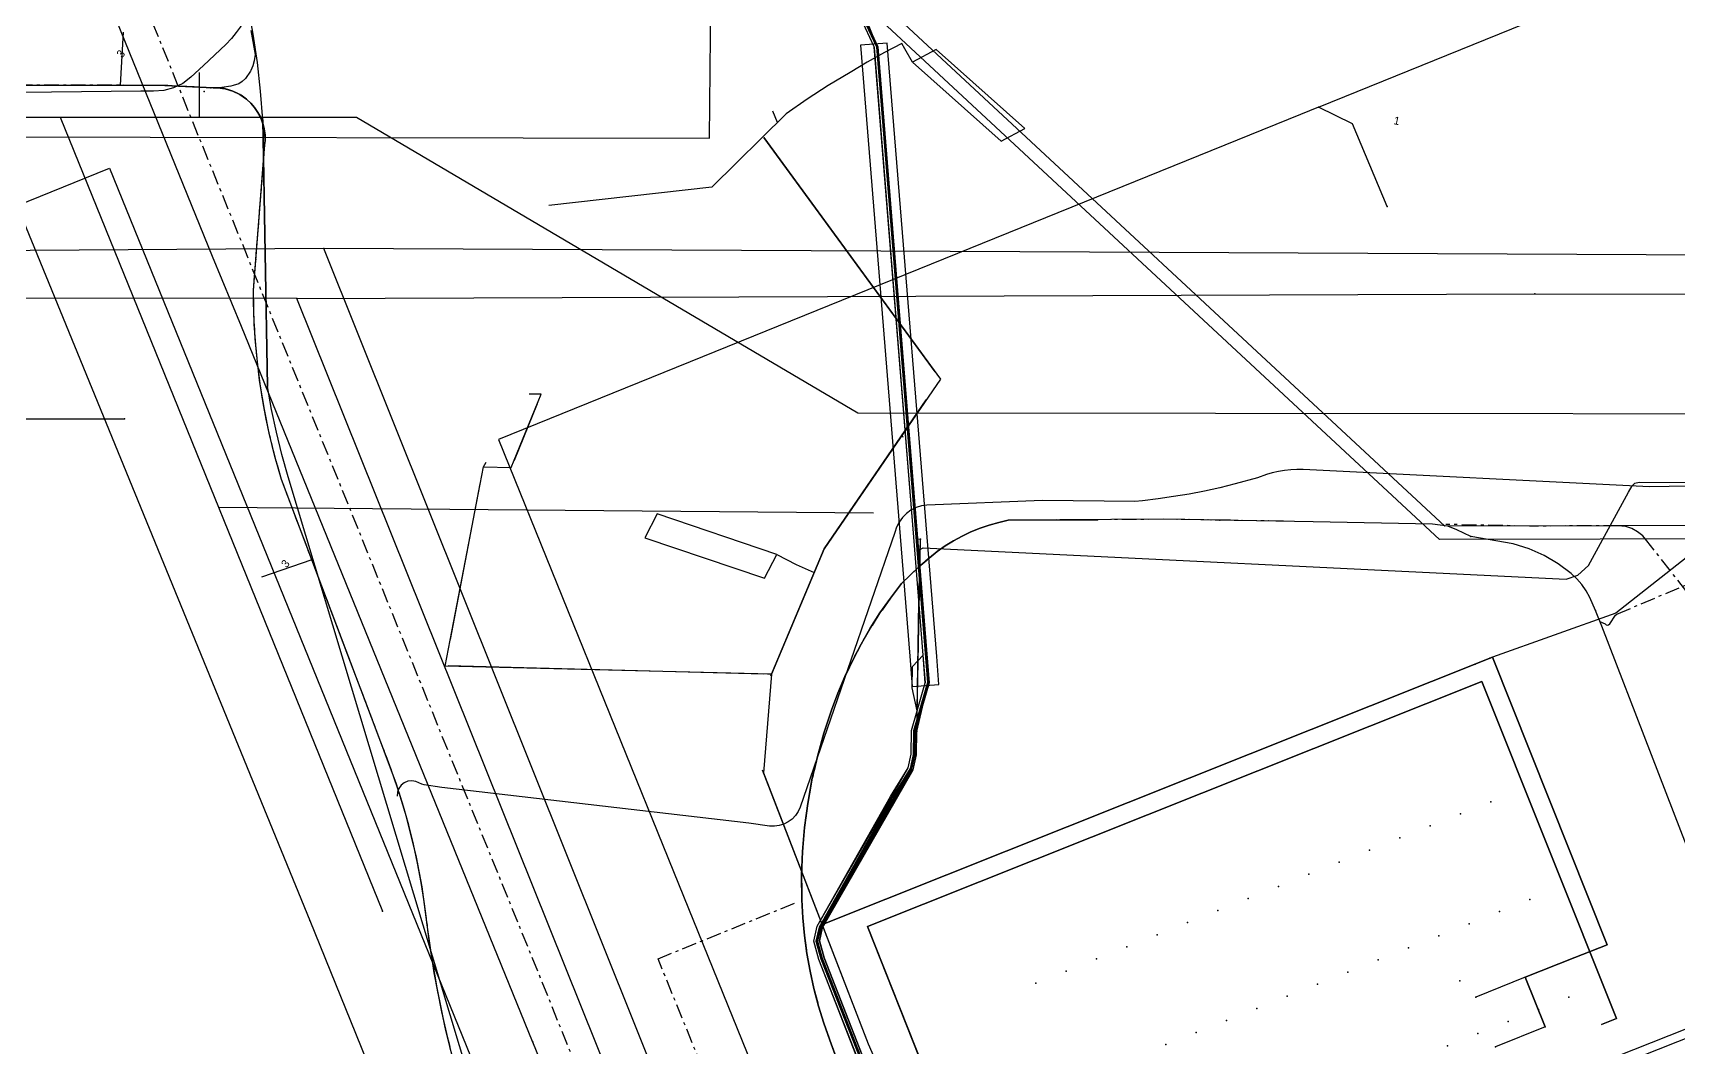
# Model space of a CAD drawing. Header units: metres. Extents: x -529 to 260, y -315 to 217.
# Drawn here: x -179.7 to -118, y -47.7 to -9.7 of the extents above; entities that cross this region are included whole.
import ezdxf

# ---------------------------------------------------------------- set-up
doc = ezdxf.new("R2010")
doc.units = ezdxf.units.M
doc.linetypes.add('DISUSED', pattern=[0.9943, 0.55, -0.1666, 0.1111, -0.1666])
for name, color, linetype, true_color in [('GM0772_ELS_Elektriciteitskabel', 7, 'Continuous', 0x960000), ('GM0772_ELS_Mantelbuis', 7, 'Continuous', 0x960000), ('GM0772_GWA_Appurtenance', 7, 'Continuous', 0xba38a8), ('GM0772_GWA_Rioolleiding', 7, 'Continuous', 0xba38a8), ('KL1001_WAT_Appurtenance', 7, 'Continuous', 0x0000ff), ('KL1001_WAT_Waterleiding', 7, 'Continuous', 0x0000ff), ('KL1011_DAT_Duct', 7, 'Continuous', 0x00ff00), ('KL1011_DAT_ExtraDetailinfo', 7, 'Continuous', 0x00ff00), ('KL1011_DAT_ExtraGeometrie', 7, 'Continuous', 0x00ff00), ('KL1011_DAT_Kabelbed', 7, 'Continuous', 0x00ff00), ('KL1011_DAT_Kast', 7, 'Continuous', 0x00ff00), ('KL1011_DAT_Mantelbuis', 7, 'Continuous', 0x00ff00), ('KL1011_DAT_Telecommunicatiekabel', 7, 'Continuous', 0x00ff00), ('KL1031_ELS_Appurtenance', 7, 'Continuous', 0x960000), ('KL1031_ELS_Elektriciteitskabel', 7, 'Continuous', 0x960000), ('KL1031_ELS_Mantelbuis', 7, 'Continuous', 0x960000), ('KL1031_EMS_Appurtenance', 7, 'Continuous', 0xc80000), ('KL1031_EMS_Elektriciteitskabel', 7, 'Continuous', 0xc80000), ('KL1031_EMS_Mantelbuis', 7, 'Continuous', 0xc80000), ('KL1031_GLD_OlieGasChemicalienPijpleiding', 7, 'Continuous', 0xffaf3c), ('KL1049_DAT_Appurtenance', 7, 'Continuous', 0x00ff00), ('KL1049_DAT_Mantelbuis', 7, 'Continuous', 0x00ff00), ('KL1049_DAT_Telecommunicatiekabel', 7, 'Continuous', 0x00ff00), ('KL1051_DAT_Annotatie', 7, 'Continuous', 0xffffff), ('KL1051_DAT_Appurtenance', 7, 'Continuous', 0x00ff00), ('KL1051_DAT_Kabelbed', 7, 'Continuous', 0x00ff00), ('KL1233_WRM_Appurtenance', 7, 'Continuous', 0x008080), ('KL1233_WRM_ThermischePijpleiding', 7, 'Continuous', 0x008080), ('KL1648_DAT_Appurtenance', 7, 'Continuous', 0x00ff00), ('KL1648_DAT_ExtraDetailinfo', 7, 'Continuous', 0x00ff00), ('KL1648_DAT_Telecommunicatiekabel', 7, 'Continuous', 0x00ff00), ('KL1662_EMS_Annotatie', 7, 'Continuous', 0xffffff), ('KL1662_EMS_Appurtenance', 7, 'Continuous', 0xc80000), ('KL1662_EMS_Elektriciteitskabel', 7, 'Continuous', 0xc80000)]:
    doc.layers.add(name, color=color, linetype=linetype, true_color=true_color)

msp = doc.modelspace()

# ---------------------------------------------------------------- linework, layer by layer
at = {"layer": 'GM0772_ELS_Elektriciteitskabel', "linetype": 'CONTINUOUS'}
for points in [[(-147.083, -10.111), (-147.743, -10.456), (-148.392, -10.821), (-149.029, -11.205)], [(-146.974, -10.318), (-147.083, -10.111)], [(-146.692, -10.819), (-146.974, -10.318)], [(-145.805, -10.341), (-146.692, -10.819)], [(-146.692, -10.819), (-143.365, -13.772), (-142.473, -13.301), (-145.805, -10.341)], [(-149.029, -11.205), (-149.843, -11.694), (-150.642, -12.208), (-151.425, -12.747)], [(-151.425, -12.747), (-154.214, -15.501), (-160.325, -16.185)], [(-151.754, -13.073), (-151.921, -12.652)], [(-152.266, -13.638), (-145.643, -22.693)], [(-145.643, -22.693), (-149.999, -29.057), (-151.977, -33.749), (-152.272, -37.451), (-148.348, -47.604), (-136.458, -74.661)], [(-164.202, -33.443), (-162.776, -25.976), (-161.727, -26.006), (-160.609, -23.254), (-161.055, -23.253)], [(-147.037, -24.876), (-147.081, -24.794)], [(-162.776, -25.976), (-162.676, -25.803)], [(-151.773, -29.268), (-156.258, -27.744), (-156.717, -28.636), (-152.241, -30.154), (-151.773, -29.268)], [(-151.773, -29.268), (-151.045, -29.639)], [(-151.045, -29.639), (-150.37, -29.935)], [(-151.977, -33.749), (-164.202, -33.443)]]:
    msp.add_lwpolyline(points, dxfattribs=at)
at = {"layer": 'GM0772_ELS_Mantelbuis', "linetype": 'CONTINUOUS'}
for points in [[(-145.839, -22.423), (-152.266, -13.638)], [(-160.757, -23.62), (-161.617, -25.736)], [(-152.001, -33.806), (-149.999, -29.057), (-146.175, -23.47)], [(-164.013, -32.447), (-162.9, -26.616)], [(-152.257, -33.749), (-164.093, -33.432)], [(-151.957, -33.757), (-152.128, -33.752)], [(-152.319, -37.333), (-148.348, -47.605), (-136.459, -74.662)]]:
    msp.add_lwpolyline(points, dxfattribs=at)
at = {"layer": 'GM0772_GWA_Appurtenance'}
for p in [(-168.751, -17.801), (-169.768, -19.671), (-123.362, -19.498)]:
    msp.add_point(p, dxfattribs=at)
at = {"layer": 'GM0772_GWA_Rioolleiding', "linetype": 'CONTINUOUS'}
for points in [[(-168.751, -17.801), (-221.985, -18.166)], [(-145.307, -76.259), (-168.751, -17.801)], [(-98.308, -18.131), (-168.751, -17.801)], [(-169.768, -19.671), (-220.495, -19.659)], [(-169.768, -19.671), (-123.362, -19.498)], [(-154.393, -57.922), (-169.768, -19.671)], [(-123.362, -19.498), (-76.245, -19.511)]]:
    msp.add_lwpolyline(points, dxfattribs=at)
at = {"layer": 'KL1001_WAT_Appurtenance'}
msp.add_point((-169.283, -42.984), dxfattribs=at)
at = {"layer": 'KL1001_WAT_Waterleiding', "linetype": 'CONTINUOUS'}
for points in [[(-228.89, -13.985), (-228.691, -13.986), (-213.661, -14.089), (-181.497, -14.174), (-180.792, -14.884), (-169.283, -42.984)], [(-169.283, -42.984), (-153.589, -81.689), (-153.53, -81.834), (-152.976, -83.199), (-152.841, -83.531), (-149.887, -90.816), (-145.132, -92.93), (-143.852, -96.111)]]:
    msp.add_lwpolyline(points, dxfattribs=at)
at = {"layer": 'KL1011_DAT_Duct', "linetype": 'CONTINUOUS'}
for points in [[(-148.125, -10.245), (-148.78, -8.837)], [(-148.125, -10.245), (-148.78, -8.837)], [(-146.641, -28.613), (-148.125, -10.245)], [(-146.641, -28.613), (-148.125, -10.245)], [(-146.641, -28.613), (-148.125, -10.245)], [(-146.286, -33.033), (-146.641, -28.613)], [(-146.286, -33.033), (-146.641, -28.613)], [(-146.286, -33.033), (-146.641, -28.613)], [(-146.286, -33.033), (-146.641, -28.613)], [(-146.286, -33.033), (-146.641, -28.613)], [(-146.209, -34.076), (-146.286, -33.033)], [(-146.209, -34.076), (-146.286, -33.033)], [(-146.209, -34.076), (-146.286, -33.033)], [(-146.209, -34.076), (-146.286, -33.033)], [(-146.209, -34.076), (-146.286, -33.033)], [(-125.339, -34.02), (-148.373, -43.207), (-144.469, -53.063)], [(-146.512, -35.124), (-146.209, -34.076)], [(-146.512, -35.124), (-146.209, -34.076)], [(-146.512, -35.124), (-146.209, -34.076)], [(-146.512, -35.124), (-146.209, -34.076)], [(-120.858, -46.875), (-120.3, -46.653), (-125.339, -34.02)], [(-133.802, -84.945), (-147.19, -52.171), (-150.195, -44.436), (-150.385, -43.75), (-150.259, -43.195), (-146.848, -37.257), (-146.74, -36.748), (-146.727, -35.864), (-146.512, -35.124)], [(-133.802, -84.945), (-147.19, -52.171), (-150.195, -44.436), (-150.385, -43.75), (-150.259, -43.195), (-146.848, -37.257), (-146.74, -36.748), (-146.727, -35.864), (-146.512, -35.124)], [(-133.802, -84.945), (-147.19, -52.171), (-150.195, -44.436), (-150.385, -43.75), (-150.259, -43.195), (-146.848, -37.257), (-146.74, -36.748), (-146.727, -35.864), (-146.512, -35.124)], [(-133.802, -84.945), (-147.19, -52.171), (-150.195, -44.436), (-150.385, -43.75), (-150.259, -43.195), (-146.848, -37.257), (-146.74, -36.748), (-146.727, -35.864), (-146.512, -35.124)]]:
    msp.add_lwpolyline(points, dxfattribs=at)
at = {"layer": 'KL1011_DAT_ExtraDetailinfo', "linetype": 'CONTINUOUS'}
for points in [[(-146.641, -28.613), (-148.117, -10.262), (-148.125, -10.245)], [(-146.286, -33.033), (-146.641, -28.613)], [(-146.209, -34.076), (-146.203, -34.057), (-146.286, -33.033)]]:
    msp.add_lwpolyline(points, dxfattribs=at)
at = {"layer": 'KL1011_DAT_ExtraGeometrie', "linetype": 'CONTINUOUS'}
msp.add_lwpolyline([(-145.78, -33.092), (-145.778, -33.091), (-147.634, -10.102), (-148.631, -10.185), (-146.785, -33.068), (-146.7, -34.211), (-145.703, -34.136), (-145.78, -33.092)], close=True, dxfattribs=at)
at = {"layer": 'KL1011_DAT_Kabelbed', "linetype": 'CONTINUOUS'}
for points in [[(-148.125, -10.245), (-148.78, -8.837)], [(-146.641, -28.613), (-148.125, -10.245)], [(-146.286, -33.033), (-146.641, -28.613)], [(-146.512, -35.124), (-146.702, -34.265), (-146.689, -33.465), (-146.286, -33.033)], [(-146.209, -34.076), (-146.286, -33.033)], [(-125.339, -34.02), (-148.373, -43.207), (-144.469, -53.063)], [(-146.512, -35.124), (-146.209, -34.076)], [(-120.858, -46.875), (-120.3, -46.653), (-125.339, -34.02)], [(-133.802, -84.945), (-147.19, -52.171), (-150.195, -44.436), (-150.385, -43.75), (-150.259, -43.195), (-146.848, -37.257), (-146.74, -36.748), (-146.727, -35.864), (-146.512, -35.124)]]:
    msp.add_lwpolyline(points, dxfattribs=at)
at = {"layer": 'KL1011_DAT_Kast'}
msp.add_point((-126.164, -45.24), dxfattribs=at)
at = {"layer": 'KL1011_DAT_Mantelbuis', "linetype": 'CONTINUOUS'}
msp.add_lwpolyline([(-146.209, -34.076), (-146.286, -33.033), (-146.641, -28.613), (-148.125, -10.245)], dxfattribs=at)
at = {"layer": 'KL1011_DAT_Telecommunicatiekabel', "linetype": 'CONTINUOUS'}
for points in [[(-147.825, -50.479), (-150.195, -44.436), (-150.385, -43.75), (-150.259, -43.195), (-147.514, -38.326), (-146.848, -37.257), (-146.74, -36.748), (-146.727, -35.864), (-146.512, -35.124), (-146.209, -34.076), (-146.203, -34.057), (-146.286, -33.033), (-146.641, -28.613), (-148.117, -10.262), (-148.125, -10.245), (-148.78, -8.837)], [(-147.825, -50.479), (-150.195, -44.436), (-150.385, -43.75), (-150.259, -43.195), (-147.514, -38.326), (-146.848, -37.257), (-146.74, -36.748), (-146.727, -35.864), (-146.512, -35.124), (-146.209, -34.076), (-146.203, -34.057), (-146.286, -33.033), (-146.641, -28.613), (-148.117, -10.262), (-148.125, -10.245), (-148.78, -8.837)], [(-135.466, -82.314), (-133.234, -81.429), (-148.373, -43.207), (-125.339, -34.02), (-120.3, -46.653), (-120.858, -46.875)], [(-135.466, -82.314), (-133.234, -81.429), (-148.373, -43.207), (-125.339, -34.02), (-120.3, -46.653), (-120.858, -46.875)], [(-135.466, -82.314), (-133.234, -81.429), (-148.373, -43.207), (-125.339, -34.02), (-120.3, -46.653), (-120.858, -46.875)], [(-135.466, -82.314), (-133.234, -81.429), (-148.373, -43.207), (-125.339, -34.02), (-120.3, -46.653), (-120.858, -46.875)], [(-120.858, -46.875), (-120.3, -46.653), (-125.339, -34.02), (-148.373, -43.207), (-134.853, -77.34), (-111.752, -68.085), (-114.664, -60.782), (-115.222, -61.004)], [(-135.622, -73.771), (-136.18, -73.991), (-148.373, -43.207), (-125.339, -34.02), (-120.3, -46.653), (-120.858, -46.875)], [(-135.622, -73.771), (-136.18, -73.991), (-148.373, -43.207), (-125.339, -34.02), (-120.3, -46.653), (-120.858, -46.875)], [(-135.622, -73.771), (-136.18, -73.991), (-148.373, -43.207), (-125.339, -34.02), (-120.3, -46.653), (-120.858, -46.875)], [(-120.858, -46.875), (-120.3, -46.653), (-125.339, -34.02), (-148.373, -43.207), (-144.469, -53.063), (-143.912, -52.841)], [(-120.858, -46.875), (-120.3, -46.653), (-125.339, -34.02), (-148.373, -43.207), (-144.469, -53.063), (-143.912, -52.841)]]:
    msp.add_lwpolyline(points, dxfattribs=at)
at = {"layer": 'KL1031_ELS_Appurtenance'}
for p in [(-176.223, -24.176), (-139.748, -27.959), (-135.169, -27.977), (-125.761, -28.592), (-121.086, -31.362), (-125.012, -38.527), (-127.286, -39.433), (-126.148, -38.98), (-128.422, -39.886), (-129.558, -40.339), (-131.831, -41.246), (-130.695, -40.793), (-132.968, -41.699), (-134.104, -42.152), (-123.551, -42.191), (-136.377, -43.059), (-135.24, -42.606), (-125.824, -43.098), (-124.687, -42.645), (-137.513, -43.512), (-126.96, -43.551), (-138.65, -43.965), (-128.096, -44.005), (-140.922, -44.872), (-139.786, -44.419), (-130.369, -44.911), (-129.233, -44.458), (-142.059, -45.325), (-131.506, -45.364), (-132.642, -45.818), (-122.089, -45.857), (-134.915, -46.724), (-133.778, -46.271), (-124.362, -46.764), (-123.226, -46.311), (-136.051, -47.177), (-125.499, -47.217), (-137.188, -47.631), (-126.635, -47.671)]:
    msp.add_point(p, dxfattribs=at)
at = {"layer": 'KL1031_ELS_Elektriciteitskabel', "linetype": 'CONTINUOUS'}
for points in [[(-173.762, 3.829), (-173.595, 2.941), (-173.298, 1.122), (-171.597, -8.707), (-171.63, -8.932), (-171.685, -9.111), (-171.772, -9.301), (-171.891, -9.501), (-172.041, -9.709), (-172.221, -9.926), (-172.429, -10.148), (-173.265, -10.946), (-173.747, -11.374), (-174.044, -11.611), (-174.385, -11.782), (-174.755, -11.882), (-175.145, -11.906), (-175.616, -11.906), (-181.197, -11.959), (-188.793, -11.974), (-205.532, -11.914), (-214.681, -11.958)], [(-163.006, -49.877), (-170.092, -26.36), (-170.328, -25.522), (-170.536, -24.677), (-170.717, -23.826), (-170.872, -22.969), (-171.037, -12.972), (-171.125, -11.899), (-171.247, -10.829), (-171.405, -9.765), (-171.597, -8.707)], [(-187.33, -11.971), (-187.958, -23.181), (-187.014, -24.18), (-176.223, -24.176)], [(-106.555, -26.514), (-119.06, -26.727), (-132.046, -26.077), (-132.278, -26.079), (-132.51, -26.092), (-132.741, -26.118), (-132.971, -26.156), (-133.199, -26.208), (-133.422, -26.271), (-133.749, -26.389), (-134.597, -26.622), (-135.168, -26.76), (-135.742, -26.886), (-136.319, -26.998), (-136.897, -27.096), (-137.478, -27.181), (-138.06, -27.253), (-138.352, -27.283), (-141.82, -27.246), (-146.145, -27.411), (-146.354, -27.443), (-146.556, -27.508), (-146.744, -27.604), (-146.916, -27.728), (-147.065, -27.878), (-147.188, -28.049), (-147.284, -28.239), (-147.348, -28.44), (-150.899, -38.726), (-150.974, -38.892), (-151.075, -39.045), (-151.201, -39.177), (-151.347, -39.287), (-151.511, -39.37), (-151.685, -39.424), (-151.866, -39.446), (-152.049, -39.439), (-152.819, -39.331), (-164.334, -37.995), (-164.992, -37.898), (-165.087, -37.874), (-165.309, -37.768), (-165.455, -37.745), (-165.603, -37.762), (-165.74, -37.818), (-165.857, -37.91), (-165.944, -38.029), (-165.995, -38.168), (-166.008, -38.316)], [(-125.761, -28.592), (-126.279, -28.346), (-126.623, -28.205), (-127.191, -28.128), (-131.664, -28.034), (-137.295, -27.943), (-143.098, -27.981), (-143.457, -28.06), (-143.809, -28.16), (-144.156, -28.278), (-144.496, -28.416), (-144.828, -28.573), (-145.149, -28.748), (-145.462, -28.94), (-145.763, -29.15), (-146.452, -29.732), (-147.105, -30.353), (-147.516, -30.895), (-147.906, -31.455), (-148.271, -32.029), (-148.612, -32.618), (-148.93, -33.221), (-149.223, -33.836), (-149.49, -34.463), (-149.73, -35.1), (-150.013, -35.958), (-150.255, -36.828), (-150.456, -37.708), (-150.616, -38.597), (-150.734, -39.493), (-150.811, -40.393), (-150.844, -41.296), (-150.837, -42.199), (-150.801, -42.873), (-150.737, -43.543), (-150.646, -44.211), (-150.527, -44.874), (-150.381, -45.532), (-150.208, -46.184), (-150.008, -46.828), (-149.781, -47.462), (-146.828, -55.617)], [(-146.828, -55.617), (-149.781, -47.462), (-150.008, -46.828), (-150.208, -46.184), (-150.381, -45.532), (-150.527, -44.874), (-150.646, -44.211), (-150.737, -43.543), (-150.801, -42.873), (-150.837, -42.199), (-150.844, -41.296), (-150.811, -40.393), (-150.734, -39.493), (-150.616, -38.597), (-150.456, -37.708), (-150.255, -36.828), (-150.013, -35.958), (-149.73, -35.1), (-149.49, -34.463), (-149.223, -33.836), (-148.93, -33.221), (-148.612, -32.618), (-148.271, -32.029), (-147.906, -31.455), (-147.516, -30.895), (-147.105, -30.353), (-146.452, -29.732), (-145.763, -29.15), (-145.462, -28.94), (-145.149, -28.748), (-144.828, -28.573), (-144.496, -28.416), (-144.156, -28.278), (-143.809, -28.16), (-143.457, -28.06), (-143.098, -27.981), (-139.748, -27.959)], [(-109.399, -61.585), (-120.846, -31.953), (-121.086, -31.362), (-121.3, -30.878), (-121.435, -30.622), (-121.596, -30.385), (-121.782, -30.17), (-121.995, -29.973), (-122.485, -29.61), (-123.01, -29.305), (-123.57, -29.058), (-124.165, -28.868), (-125.761, -28.592)]]:
    msp.add_lwpolyline(points, dxfattribs=at)
at = {"layer": 'KL1031_ELS_Elektriciteitskabel', "linetype": 'DISUSED'}
for points in [[(-132.806, -28.015), (-137.295, -27.943), (-143.098, -27.981), (-143.457, -28.06), (-143.809, -28.16), (-144.156, -28.278), (-144.496, -28.416), (-144.828, -28.573), (-145.149, -28.748), (-145.462, -28.94), (-145.763, -29.15), (-146.452, -29.732), (-147.105, -30.353), (-147.516, -30.895), (-147.906, -31.455), (-148.271, -32.029), (-148.612, -32.618), (-148.93, -33.221), (-149.223, -33.836), (-149.49, -34.463), (-149.73, -35.1), (-150.013, -35.958), (-150.255, -36.828), (-150.456, -37.708), (-150.616, -38.597), (-150.734, -39.493), (-150.811, -40.393), (-150.844, -41.296), (-150.837, -42.199), (-150.801, -42.873), (-150.737, -43.543), (-150.646, -44.211), (-150.527, -44.874), (-150.381, -45.532), (-150.208, -46.184), (-150.008, -46.828), (-149.781, -47.462), (-146.828, -55.617)], [(-132.782, -28.016), (-137.295, -27.943), (-139.748, -27.959)], [(-114.204, -36.742), (-113.878, -36.564), (-113.764, -36.462), (-113.698, -36.324), (-113.672, -36.149), (-113.684, -35.972), (-113.732, -35.801), (-113.814, -35.645), (-114.189, -35.103), (-114.587, -34.576), (-119.157, -28.751), (-119.314, -28.565), (-119.503, -28.41), (-119.718, -28.294), (-119.951, -28.22), (-120.091, -28.197), (-120.233, -28.19), (-123.562, -28.2), (-126.692, -28.136)], [(-120.916, -31.776), (-120.718, -31.858), (-120.688, -31.904), (-120.633, -31.909), (-120.599, -31.9), (-120.546, -31.863), (-120.338, -31.543), (-120.284, -31.497), (-117.277, -30.227)]]:
    msp.add_lwpolyline(points, dxfattribs=at)
at = {"layer": 'KL1031_ELS_Mantelbuis', "linetype": 'CONTINUOUS'}
msp.add_lwpolyline([(-171.037, -12.972), (-170.872, -22.969)], dxfattribs=at)
at = {"layer": 'KL1031_EMS_Appurtenance'}
for p in [(-172.997, -11.773), (-170.963, -13.85), (-170.963, -13.85), (-170.957, -13.757), (-171.016, -14.535), (-171.303, -18.215), (-171.303, -18.215), (-171.303, -18.215), (-171.303, -18.215), (-171.303, -18.215), (-171.303, -18.215), (-171.303, -18.215), (-171.303, -18.215), (-171.303, -18.215)]:
    msp.add_point(p, dxfattribs=at)
at = {"layer": 'KL1031_EMS_Elektriciteitskabel', "linetype": 'CONTINUOUS'}
for points in [[(-172.997, -11.773), (-174.71, -11.686), (-228.087, -11.597), (-228.266, -11.585), (-228.421, -11.55), (-228.553, -11.49), (-228.661, -11.407), (-228.745, -11.3), (-228.804, -11.169), (-228.84, -11.013), (-228.853, -10.834), (-228.918, -7.484), (-228.938, -5.484), (-228.94, 2.516), (-228.947, 4.516), (-229.129, 31.22)], [(-171.488, -9.635), (-171.331, -10.525), (-171.367, -10.765), (-171.412, -10.951), (-171.488, -11.126), (-171.501, -11.149), (-171.692, -11.427), (-171.814, -11.545), (-171.945, -11.622), (-172.15, -11.695), (-172.237, -11.713), (-172.576, -11.762), (-172.741, -11.781), (-172.899, -11.778), (-172.997, -11.773)], [(-171.303, -18.215), (-170.957, -13.757), (-170.96, -13.535), (-170.989, -13.316), (-171.043, -13.101), (-171.122, -12.894), (-171.224, -12.698), (-171.349, -12.515), (-171.495, -12.348), (-171.659, -12.199), (-171.902, -12.033), (-172.167, -11.905), (-172.449, -11.821), (-172.741, -11.781), (-172.899, -11.778), (-174.71, -11.686), (-228.087, -11.597)], [(-171.303, -18.215), (-170.957, -13.757), (-170.96, -13.535), (-170.989, -13.316), (-171.043, -13.101), (-171.122, -12.894), (-171.224, -12.698), (-171.349, -12.515), (-171.495, -12.348), (-171.659, -12.199), (-171.902, -12.033), (-172.167, -11.905), (-172.449, -11.821), (-172.741, -11.781), (-172.899, -11.778), (-174.71, -11.686), (-228.087, -11.597)], [(-171.016, -14.535), (-170.957, -13.757), (-170.96, -13.535), (-170.989, -13.316), (-171.043, -13.101), (-171.122, -12.894), (-171.224, -12.698), (-171.349, -12.515), (-171.495, -12.348), (-171.659, -12.199), (-171.902, -12.033), (-172.167, -11.905), (-172.449, -11.821), (-172.741, -11.781), (-172.899, -11.778), (-174.71, -11.686), (-228.087, -11.597)], [(-171.303, -18.215), (-170.957, -13.757), (-170.96, -13.535), (-170.989, -13.316), (-171.043, -13.101), (-171.122, -12.894), (-171.224, -12.698), (-171.349, -12.515), (-171.495, -12.348), (-171.659, -12.199), (-171.902, -12.033), (-172.167, -11.905), (-172.449, -11.821), (-172.741, -11.781), (-172.899, -11.778), (-174.71, -11.686), (-228.087, -11.597)], [(-171.303, -18.215), (-170.957, -13.757), (-170.96, -13.535), (-170.989, -13.316), (-171.043, -13.101), (-171.122, -12.894), (-171.224, -12.698), (-171.349, -12.515), (-171.495, -12.348), (-171.659, -12.199), (-171.902, -12.033), (-172.167, -11.905), (-172.449, -11.821), (-172.741, -11.781), (-172.899, -11.778), (-174.71, -11.686), (-228.087, -11.597)], [(-171.303, -18.215), (-170.957, -13.757), (-170.96, -13.535), (-170.989, -13.316), (-171.043, -13.101), (-171.122, -12.894), (-171.224, -12.698), (-171.349, -12.515), (-171.495, -12.348), (-171.659, -12.199), (-171.902, -12.033), (-172.167, -11.905), (-172.449, -11.821), (-172.741, -11.781), (-172.899, -11.778), (-174.71, -11.686), (-228.087, -11.597)], [(-171.303, -18.215), (-170.957, -13.757), (-170.96, -13.535), (-170.989, -13.316), (-171.043, -13.101), (-171.122, -12.894), (-171.224, -12.698), (-171.349, -12.515), (-171.495, -12.348), (-171.659, -12.199), (-171.902, -12.033), (-172.167, -11.905), (-172.449, -11.821), (-172.741, -11.781), (-172.899, -11.778), (-174.71, -11.686), (-228.087, -11.597)], [(-171.303, -18.215), (-170.957, -13.757), (-170.96, -13.535), (-170.989, -13.316), (-171.043, -13.101), (-171.122, -12.894), (-171.224, -12.698), (-171.349, -12.515), (-171.495, -12.348), (-171.659, -12.199), (-171.902, -12.033), (-172.167, -11.905), (-172.449, -11.821), (-172.741, -11.781), (-172.899, -11.778), (-174.71, -11.686), (-228.087, -11.597)], [(-171.303, -18.215), (-170.957, -13.757), (-170.96, -13.535), (-170.989, -13.316), (-171.043, -13.101), (-171.122, -12.894), (-171.224, -12.698), (-171.349, -12.515), (-171.495, -12.348), (-171.659, -12.199), (-171.902, -12.033), (-172.167, -11.905), (-172.449, -11.821), (-172.741, -11.781), (-172.899, -11.778), (-174.71, -11.686), (-228.087, -11.597)], [(-228.087, -11.597), (-174.71, -11.686), (-172.899, -11.778), (-172.741, -11.781), (-172.449, -11.821), (-172.167, -11.905), (-171.902, -12.033), (-171.659, -12.199), (-171.495, -12.348), (-171.349, -12.515), (-171.224, -12.698), (-171.122, -12.894), (-171.043, -13.101), (-170.989, -13.316), (-170.96, -13.535), (-170.957, -13.757), (-170.963, -13.85)], [(-171.303, -18.215), (-170.957, -13.757), (-170.96, -13.535), (-170.989, -13.316), (-171.043, -13.101), (-171.122, -12.894), (-171.224, -12.698), (-171.349, -12.515), (-171.495, -12.348), (-171.659, -12.199), (-171.902, -12.033), (-172.167, -11.905), (-172.449, -11.821), (-172.741, -11.781), (-172.899, -11.778), (-174.71, -11.686), (-228.087, -11.597)], [(-163.785, -48.683), (-164.18, -47.099), (-164.513, -45.501), (-164.783, -43.89), (-164.989, -42.27), (-165.103, -41.549), (-165.238, -40.831), (-165.394, -40.118), (-165.571, -39.409), (-165.77, -38.707), (-165.989, -38.01), (-166.228, -37.321), (-170.347, -26.451), (-170.591, -25.587), (-170.803, -24.716), (-170.984, -23.837), (-171.131, -22.952), (-171.246, -22.063), (-171.328, -21.169), (-171.377, -20.274), (-171.394, -19.376), (-170.963, -13.85)], [(-163.785, -48.683), (-164.18, -47.099), (-164.513, -45.501), (-164.783, -43.89), (-164.989, -42.27), (-165.103, -41.549), (-165.238, -40.831), (-165.394, -40.118), (-165.571, -39.409), (-165.77, -38.707), (-165.989, -38.01), (-166.228, -37.321), (-170.347, -26.451), (-170.591, -25.587), (-170.803, -24.716), (-170.984, -23.837), (-171.131, -22.952), (-171.246, -22.063), (-171.328, -21.169), (-171.377, -20.274), (-171.394, -19.376), (-171.016, -14.535)], [(-163.785, -48.683), (-164.18, -47.099), (-164.513, -45.501), (-164.783, -43.89), (-164.989, -42.27), (-165.103, -41.549), (-165.238, -40.831), (-165.394, -40.118), (-165.571, -39.409), (-165.77, -38.707), (-165.989, -38.01), (-166.228, -37.321), (-170.347, -26.451), (-170.591, -25.587), (-170.803, -24.716), (-170.984, -23.837), (-171.131, -22.952), (-171.246, -22.063), (-171.328, -21.169), (-171.377, -20.274), (-171.394, -19.376), (-171.303, -18.215)], [(-163.785, -48.683), (-164.18, -47.099), (-164.513, -45.501), (-164.783, -43.89), (-164.989, -42.27), (-165.103, -41.549), (-165.238, -40.831), (-165.394, -40.118), (-165.571, -39.409), (-165.77, -38.707), (-165.989, -38.01), (-166.228, -37.321), (-170.347, -26.451), (-170.591, -25.587), (-170.803, -24.716), (-170.984, -23.837), (-171.131, -22.952), (-171.246, -22.063), (-171.328, -21.169), (-171.377, -20.274), (-171.394, -19.376), (-171.303, -18.215)], [(-163.785, -48.683), (-164.18, -47.099), (-164.513, -45.501), (-164.783, -43.89), (-164.989, -42.27), (-165.103, -41.549), (-165.238, -40.831), (-165.394, -40.118), (-165.571, -39.409), (-165.77, -38.707), (-165.989, -38.01), (-166.228, -37.321), (-170.347, -26.451), (-170.591, -25.587), (-170.803, -24.716), (-170.984, -23.837), (-171.131, -22.952), (-171.246, -22.063), (-171.328, -21.169), (-171.377, -20.274), (-171.394, -19.376), (-171.303, -18.215)], [(-163.785, -48.683), (-164.18, -47.099), (-164.513, -45.501), (-164.783, -43.89), (-164.989, -42.27), (-165.103, -41.549), (-165.238, -40.831), (-165.394, -40.118), (-165.571, -39.409), (-165.77, -38.707), (-165.989, -38.01), (-166.228, -37.321), (-170.347, -26.451), (-170.591, -25.587), (-170.803, -24.716), (-170.984, -23.837), (-171.131, -22.952), (-171.246, -22.063), (-171.328, -21.169), (-171.377, -20.274), (-171.394, -19.376), (-171.303, -18.215)], [(-163.785, -48.683), (-164.18, -47.099), (-164.513, -45.501), (-164.783, -43.89), (-164.989, -42.27), (-165.103, -41.549), (-165.238, -40.831), (-165.394, -40.118), (-165.571, -39.409), (-165.77, -38.707), (-165.989, -38.01), (-166.228, -37.321), (-170.347, -26.451), (-170.591, -25.587), (-170.803, -24.716), (-170.984, -23.837), (-171.131, -22.952), (-171.246, -22.063), (-171.328, -21.169), (-171.377, -20.274), (-171.394, -19.376), (-171.303, -18.215)], [(-163.785, -48.683), (-164.18, -47.099), (-164.513, -45.501), (-164.783, -43.89), (-164.989, -42.27), (-165.103, -41.549), (-165.238, -40.831), (-165.394, -40.118), (-165.571, -39.409), (-165.77, -38.707), (-165.989, -38.01), (-166.228, -37.321), (-170.347, -26.451), (-170.591, -25.587), (-170.803, -24.716), (-170.984, -23.837), (-171.131, -22.952), (-171.246, -22.063), (-171.328, -21.169), (-171.377, -20.274), (-171.394, -19.376), (-171.303, -18.215)], [(-163.785, -48.683), (-164.18, -47.099), (-164.513, -45.501), (-164.783, -43.89), (-164.989, -42.27), (-165.103, -41.549), (-165.238, -40.831), (-165.394, -40.118), (-165.571, -39.409), (-165.77, -38.707), (-165.989, -38.01), (-166.228, -37.321), (-170.347, -26.451), (-170.591, -25.587), (-170.803, -24.716), (-170.984, -23.837), (-171.131, -22.952), (-171.246, -22.063), (-171.328, -21.169), (-171.377, -20.274), (-171.394, -19.376), (-171.303, -18.215)], [(-163.785, -48.683), (-164.18, -47.099), (-164.513, -45.501), (-164.783, -43.89), (-164.989, -42.27), (-165.103, -41.549), (-165.238, -40.831), (-165.394, -40.118), (-165.571, -39.409), (-165.77, -38.707), (-165.989, -38.01), (-166.228, -37.321), (-170.347, -26.451), (-170.591, -25.587), (-170.803, -24.716), (-170.984, -23.837), (-171.131, -22.952), (-171.246, -22.063), (-171.328, -21.169), (-171.377, -20.274), (-171.394, -19.376), (-171.303, -18.215)], [(-163.785, -48.683), (-164.18, -47.099), (-164.513, -45.501), (-164.783, -43.89), (-164.989, -42.27), (-165.103, -41.549), (-165.238, -40.831), (-165.394, -40.118), (-165.571, -39.409), (-165.77, -38.707), (-165.989, -38.01), (-166.228, -37.321), (-170.347, -26.451), (-170.591, -25.587), (-170.803, -24.716), (-170.984, -23.837), (-171.131, -22.952), (-171.246, -22.063), (-171.328, -21.169), (-171.377, -20.274), (-171.394, -19.376), (-171.303, -18.215)]]:
    msp.add_lwpolyline(points, dxfattribs=at)
at = {"layer": 'KL1031_EMS_Elektriciteitskabel', "linetype": 'DISUSED'}
for points in [[(-231.212, 27.81), (-227.29, 27.843), (-224.092, 27.811), (-224.105, 0.025), (-178.92, -0.139), (-154.45, -60.377), (-145.458, -56.726)], [(-170.957, -13.757), (-170.96, -13.535), (-170.989, -13.316), (-171.043, -13.101), (-171.122, -12.894), (-171.224, -12.698), (-171.349, -12.515), (-171.495, -12.348), (-171.659, -12.199), (-171.902, -12.033), (-172.167, -11.905), (-172.449, -11.821), (-172.741, -11.781), (-172.899, -11.778), (-174.71, -11.686), (-228.087, -11.597)], [(-170.963, -13.85), (-170.957, -13.757), (-170.96, -13.535), (-170.989, -13.316), (-171.043, -13.101), (-171.122, -12.894), (-171.224, -12.698), (-171.349, -12.515), (-171.495, -12.348), (-171.659, -12.199)], [(-163.785, -48.683), (-164.18, -47.099), (-164.513, -45.501), (-164.783, -43.89), (-164.989, -42.27), (-165.103, -41.549), (-165.238, -40.831), (-165.394, -40.118), (-165.571, -39.409), (-165.77, -38.707), (-165.989, -38.01), (-166.228, -37.321), (-170.347, -26.451), (-170.591, -25.587), (-170.803, -24.716), (-170.984, -23.837), (-171.131, -22.952), (-171.246, -22.063), (-171.328, -21.169), (-171.377, -20.274), (-171.394, -19.376), (-170.957, -13.757)], [(-163.785, -48.683), (-164.18, -47.099), (-164.513, -45.501), (-164.783, -43.89), (-164.989, -42.27), (-165.103, -41.549), (-165.238, -40.831), (-165.394, -40.118), (-165.571, -39.409), (-165.77, -38.707), (-165.989, -38.01), (-166.228, -37.321), (-170.347, -26.451), (-170.591, -25.587), (-170.803, -24.716), (-170.984, -23.837), (-171.131, -22.952), (-171.246, -22.063), (-171.328, -21.169), (-171.377, -20.274), (-171.394, -19.376), (-170.963, -13.85)], [(-440.19, -166.236), (-417.832, -157.112), (-335.009, -125.075), (-281.293, -102.017), (-268.164, -96.774), (-153.82, -50.328), (-156.227, -44.415), (-151.004, -42.289)]]:
    msp.add_lwpolyline(points, dxfattribs=at)
at = {"layer": 'KL1031_EMS_Mantelbuis', "linetype": 'CONTINUOUS'}
msp.add_lwpolyline([(-171.037, -12.972), (-170.872, -22.969)], dxfattribs=at)
msp.add_lwpolyline([(-171.037, -12.972), (-170.872, -22.969)], dxfattribs=at)
msp.add_lwpolyline([(-171.037, -12.972), (-170.872, -22.969)], dxfattribs=at)
at = {"layer": 'KL1031_GLD_OlieGasChemicalienPijpleiding', "linetype": 'CONTINUOUS'}
msp.add_lwpolyline([(-296.736, -13.457), (-279.097, -13.388), (-182.265, -13.617), (-154.3, -13.66), (-154.229, -7.279)], dxfattribs=at)
at = {"layer": 'KL1049_DAT_Appurtenance'}
for p in [(-146.387, -28.691), (-146.387, -28.691), (-125.039, -33.147), (-125.598, -33.37), (-146.527, -35.894), (-123.715, -45.108), (-125.573, -45.849), (-125.573, -45.849), (-125.573, -45.849), (-125.573, -45.849), (-125.573, -45.849), (-125.573, -45.849), (-149.087, -46.714), (-122.975, -46.965), (-124.833, -47.707), (-124.833, -47.707)]:
    msp.add_point(p, dxfattribs=at)
at = {"layer": 'KL1049_DAT_Mantelbuis', "linetype": 'CONTINUOUS'}
for points in [[(-146.102, -34.066), (-148.019, -10.236)], [(-146.101, -34.067), (-148.018, -10.237)]]:
    msp.add_lwpolyline(points, dxfattribs=at)
at = {"layer": 'KL1049_DAT_Telecommunicatiekabel', "linetype": 'CONTINUOUS'}
for points in [[(-146.387, -28.691), (-146.535, -28.697), (-146.947, -23.551), (-146.981, -23.143), (-148.018, -10.235), (-148.638, -8.668), (-148.981, -8.576), (-154.814, -8.704), (-155.095, -8.695), (-154.967, -6.148), (-154.474, 3.646)], [(-148.727, -8.774), (-148.043, -10.243), (-146.127, -34.065), (-146.653, -35.875), (-146.666, -36.756), (-146.777, -37.286), (-147.45, -38.364), (-150.189, -43.223), (-150.307, -43.748), (-150.123, -44.412), (-147.755, -50.452), (-147.12, -52.144), (-145.883, -55.144), (-143.737, -60.384), (-140.616, -67.944), (-137.782, -74.901), (-133.722, -84.944), (-135.684, -89.132), (-133.432, -94.623), (-132.635, -96.401), (-129.199, -104.774), (-126.844, -110.237)], [(-146.527, -35.894), (-146.103, -34.067), (-148.018, -10.235), (-148.638, -8.668)], [(-92.535, -34.387), (-94.195, -28.393), (-94.859, -26.895), (-100.96, -25.254), (-115.732, -26.475), (-116.269, -26.609), (-116.339, -28.322), (-120.325, -31.466), (-124.948, -33.11)], [(-146.527, -35.894), (-146.103, -34.067), (-146.447, -29.775), (-146.447, -29.349), (-146.387, -29.064), (-146.286, -29.02), (-122.181, -30.187), (-121.745, -30.041), (-121.347, -29.676), (-119.847, -26.93), (-119.713, -26.693), (-119.603, -26.591), (-119.445, -26.55), (-83.51, -26.666), (-42.527, -26.554)], [(-149.087, -46.714), (-150.005, -44.373), (-150.178, -43.744), (-150.071, -43.268), (-146.659, -37.333), (-146.541, -36.77), (-146.527, -35.894), (-146.387, -28.691)], [(-126.73, -110.189), (-129.083, -104.727), (-132.52, -96.351), (-133.316, -94.575), (-135.55, -89.13), (-134.652, -87.491), (-133.588, -84.942), (-137.667, -74.855), (-140.5, -67.897), (-143.621, -60.336), (-145.767, -55.097), (-147.004, -52.098), (-147.638, -50.406), (-150.005, -44.373), (-150.178, -43.744), (-150.071, -43.268), (-147.341, -38.428), (-146.659, -37.333), (-146.541, -36.77), (-146.527, -35.894), (-146.451, -31.047), (-146.387, -28.691)], [(-126.73, -110.189), (-129.083, -104.727), (-132.52, -96.351), (-133.316, -94.575), (-135.55, -89.13), (-134.652, -87.491), (-133.588, -84.942), (-137.667, -74.855), (-140.5, -67.897), (-143.621, -60.336), (-145.767, -55.097), (-147.004, -52.098), (-147.638, -50.406), (-150.005, -44.373), (-150.178, -43.744), (-150.071, -43.268), (-147.341, -38.428), (-146.659, -37.333), (-146.541, -36.77), (-146.527, -35.894), (-146.451, -31.047), (-146.387, -28.691)], [(-122.975, -46.965), (-123.715, -45.108), (-121.858, -44.366), (-120.65, -43.885), (-124.948, -33.11), (-149.971, -43.091), (-150.071, -43.268), (-150.178, -43.744), (-150.005, -44.373), (-149.086, -46.718), (-147.772, -50.067), (-147.638, -50.406), (-147.004, -52.098), (-145.968, -54.61), (-145.767, -55.097), (-143.621, -60.336), (-140.5, -67.897), (-138.179, -73.6), (-137.67, -74.845), (-137.163, -76.102), (-135.032, -75.258)], [(-122.975, -46.965), (-123.715, -45.108), (-121.858, -44.366), (-120.65, -43.885), (-124.948, -33.11), (-149.971, -43.091), (-150.071, -43.268), (-150.178, -43.744), (-150.005, -44.373), (-149.086, -46.718), (-147.772, -50.067), (-147.638, -50.406), (-147.004, -52.098), (-145.968, -54.61), (-145.767, -55.097), (-143.621, -60.336), (-140.5, -67.897), (-138.179, -73.6), (-136.027, -72.749)], [(-122.975, -46.965), (-123.715, -45.108), (-121.858, -44.366), (-120.65, -43.885), (-124.948, -33.11), (-149.971, -43.091), (-150.071, -43.268), (-150.178, -43.744), (-150.005, -44.373), (-149.086, -46.718), (-147.772, -50.067), (-147.638, -50.406), (-147.004, -52.098), (-145.968, -54.61), (-145.767, -55.097), (-143.621, -60.336), (-140.5, -67.897), (-138.179, -73.6), (-137.67, -74.845), (-137.163, -76.102), (-136.223, -78.425), (-110.624, -68.215), (-113.736, -60.413), (-115.222, -61.005)], [(-122.975, -46.965), (-123.715, -45.108), (-121.858, -44.366), (-120.65, -43.885), (-124.948, -33.11), (-149.971, -43.091), (-150.071, -43.268), (-150.178, -43.744), (-150.005, -44.373), (-149.086, -46.718), (-147.772, -50.067), (-147.638, -50.406), (-147.004, -52.098), (-145.968, -54.61), (-145.767, -55.097), (-143.621, -60.336), (-140.5, -67.897), (-138.179, -73.6), (-137.67, -74.845), (-137.163, -76.102), (-136.223, -78.425), (-110.624, -68.215), (-113.736, -60.413), (-115.222, -61.005)], [(-122.975, -46.965), (-123.715, -45.108), (-121.858, -44.366), (-120.65, -43.885), (-124.948, -33.11), (-149.971, -43.091), (-150.071, -43.268), (-150.178, -43.744), (-150.005, -44.373), (-149.086, -46.718), (-147.772, -50.067), (-147.638, -50.406), (-147.004, -52.098), (-145.968, -54.61), (-143.581, -53.677)], [(-122.975, -46.965), (-123.715, -45.108), (-121.858, -44.366), (-120.65, -43.885), (-124.948, -33.11), (-149.971, -43.091), (-150.071, -43.268), (-150.178, -43.744), (-150.005, -44.373), (-149.086, -46.718), (-147.772, -50.067), (-145.385, -49.121)], [(-149.087, -46.714), (-150.005, -44.373), (-150.178, -43.744), (-150.071, -43.268), (-149.971, -43.091), (-124.948, -33.11), (-120.65, -43.885), (-121.858, -44.366), (-123.715, -45.108), (-122.975, -46.965)], [(-149.087, -46.714), (-150.005, -44.373), (-150.178, -43.744), (-150.071, -43.268), (-149.971, -43.091), (-124.948, -33.11), (-120.65, -43.885), (-121.858, -44.366), (-123.715, -45.108)], [(-122.975, -46.965), (-123.715, -45.108), (-121.858, -44.366), (-120.65, -43.885), (-124.948, -33.11), (-149.971, -43.091), (-150.071, -43.268), (-150.178, -43.744), (-150.005, -44.373), (-149.087, -46.714)], [(-122.678, -119.87), (-129.083, -104.727), (-132.52, -96.351), (-135.55, -89.13), (-134.652, -87.491), (-133.588, -84.942), (-140.5, -67.897), (-143.621, -60.336), (-147.004, -52.098), (-147.638, -50.406), (-150.005, -44.373), (-150.178, -43.744), (-150.071, -43.268), (-146.659, -37.333), (-146.541, -36.77), (-146.527, -35.894)], [(-123.715, -45.108), (-125.573, -45.849)], [(-123.715, -45.108), (-125.573, -45.849)], [(-123.715, -45.108), (-125.573, -45.849)], [(-123.715, -45.108), (-125.573, -45.849)], [(-123.715, -45.108), (-125.573, -45.849)], [(-123.715, -45.108), (-125.573, -45.849)], [(-141.421, -120.858), (-138.901, -125.245), (-138.026, -127.394), (-136.324, -126.706), (-130.928, -124.476), (-128.721, -124.119), (-123.944, -121.861), (-123.6, -121.593), (-122.678, -119.87), (-129.083, -104.727), (-132.52, -96.351), (-135.55, -89.13), (-134.652, -87.491), (-133.588, -84.942), (-140.5, -67.897), (-143.621, -60.336), (-147.004, -52.098), (-147.638, -50.406), (-149.087, -46.714)], [(-122.975, -46.965), (-124.833, -47.707)], [(-122.975, -46.965), (-124.833, -47.707)]]:
    msp.add_lwpolyline(points, dxfattribs=at)
at = {"layer": 'KL1051_DAT_Appurtenance'}
for p in [(-131.465, -12.507), (-128.894, -16.223), (-160.938, -47.51), (-160.921, -47.533)]:
    msp.add_point(p, dxfattribs=at)
at = {"layer": 'KL1051_DAT_Kabelbed', "linetype": 'CONTINUOUS'}
for points in [[(-160.938, -47.51), (-171.845, -20.716), (-172.926, -18.093), (-177.141, -7.725), (-177.28, -7.375), (-178.237, -4.957)], [(-131.465, -12.507), (-122.773, -8.977), (-103.213, -8.936)], [(-131.465, -12.507), (-132.145, -12.783), (-162.202, -24.953), (-155.642, -41.148), (-152.696, -48.417)], [(-128.894, -16.223), (-130.195, -13.122), (-131.465, -12.507)], [(-210.362, -30.322), (-211.085, -28.684), (-176.794, -14.782), (-162.637, -49.593), (-162.013, -51.127), (-161.235, -53.04), (-160.63, -54.528)], [(-155.169, -59.265), (-156.353, -58.822), (-156.68, -57.994), (-157.142, -56.82), (-159.043, -52.15), (-159.821, -50.235), (-160.921, -47.533)]]:
    msp.add_lwpolyline(points, dxfattribs=at)
at = {"layer": 'KL1233_WRM_Appurtenance'}
for p in [(-173.246, -11.92), (-166.559, -42.63)]:
    msp.add_point(p, dxfattribs=at)
at = {"layer": 'KL1233_WRM_ThermischePijpleiding', "linetype": 'CONTINUOUS'}
for points in [[(-36.848, -28.021), (-126.734, -28.2), (-148.065, -8.385), (-149.205, -7.85), (-154.871, -7.708), (-158.488, -7.628)], [(-36.66, -28.52), (-126.931, -28.701), (-148.348, -8.805), (-149.323, -8.347), (-155.484, -8.199), (-158.552, -8.132)], [(-173.415, -12.878), (-173.415, -11.201)], [(-295.787, -12.882), (-178.636, -12.879)], [(-178.636, -12.879), (-173.415, -12.878)], [(-178.636, -12.879), (-166.559, -42.63)], [(-173.415, -12.878), (-167.529, -12.878), (-148.737, -23.954), (-95.121, -24.003)], [(-172.705, -27.486), (-148.154, -27.699)], [(-133.45, -75.458), (-132.969, -75.24), (-130.357, -74.055), (-119.152, -69.517), (-108.125, -65.051), (-107.107, -64.639), (-107.4, -63.906), (-109.814, -57.871), (-114.243, -46.799), (-114.508, -46.137), (-115.902, -46.689), (-120.124, -48.36), (-121.72, -48.992)], [(-132.928, -75.588), (-132.52, -75.402), (-129.995, -74.26), (-118.786, -69.72), (-107.619, -65.197), (-106.685, -64.819), (-107.009, -64.01), (-109.636, -57.444), (-114.037, -46.44), (-114.327, -45.716), (-115.62, -46.227), (-120.317, -48.087), (-121.84, -48.69)]]:
    msp.add_lwpolyline(points, dxfattribs=at)
at = {"layer": 'KL1648_DAT_Appurtenance'}
msp.add_point((-146.688, -37.17), dxfattribs=at)
at = {"layer": 'KL1648_DAT_ExtraDetailinfo', "linetype": 'CONTINUOUS'}
msp.add_lwpolyline([(-147.984, -10.236), (-146.064, -34.077)], dxfattribs=at)
at = {"layer": 'KL1648_DAT_Telecommunicatiekabel', "linetype": 'CONTINUOUS'}
for points in [[(-146.688, -37.17), (-146.604, -36.77), (-146.591, -35.891), (-146.064, -34.077), (-147.984, -10.236), (-148.682, -8.737), (-148.98, -8.656), (-154.805, -8.783), (-161.957, -8.643), (-169.557, -8.696), (-178.623, -8.84), (-186.289, -8.808), (-200.997, -9.045), (-213.546, -8.981), (-231.029, -8.788), (-236.969, -8.918), (-237.272, -8.672), (-237.424, -7.416), (-237.422, -6.707)], [(-133.385, -94.605), (-135.63, -89.133), (-133.668, -84.944), (-137.736, -74.882), (-140.569, -67.925), (-143.69, -60.365), (-145.836, -55.126), (-147.074, -52.125), (-147.708, -50.434), (-150.076, -44.396), (-150.256, -43.746), (-150.141, -43.241), (-147.406, -38.39), (-146.73, -37.304), (-146.616, -36.762), (-146.602, -35.883), (-146.076, -34.07), (-147.993, -10.23), (-148.692, -8.731)], [(-148.687, -8.736), (-147.985, -10.24), (-146.067, -34.072), (-146.585, -35.889), (-146.602, -36.772), (-146.722, -37.309), (-147.393, -38.401), (-150.127, -43.253), (-150.243, -43.754), (-150.068, -44.405), (-147.697, -50.447)], [(-124.132, -116.65), (-129.148, -104.756), (-131.271, -99.685), (-133.389, -94.607), (-135.629, -89.129), (-133.655, -84.959), (-140.551, -67.936), (-143.676, -60.374), (-147.056, -52.134), (-147.697, -50.447), (-150.068, -44.405), (-150.243, -43.754), (-150.127, -43.253), (-146.722, -37.309), (-146.685, -37.17), (-146.602, -36.772), (-146.585, -35.889), (-146.067, -34.072), (-147.985, -10.24), (-148.687, -8.736)], [(-133.385, -94.605), (-135.63, -89.133), (-133.652, -84.957), (-140.555, -67.936), (-143.677, -60.375), (-147.061, -52.133), (-147.696, -50.442), (-150.065, -44.404), (-150.244, -43.755), (-150.13, -43.249), (-146.718, -37.312), (-146.688, -37.17)]]:
    msp.add_lwpolyline(points, dxfattribs=at)
at = {"layer": 'KL1662_EMS_Annotatie', "linetype": 'CONTINUOUS'}
for points in [[(-176.379, -11.683), (-176.262, -9.686)], [(-169.204, -29.468), (-171.097, -30.114)]]:
    msp.add_lwpolyline(points, dxfattribs=at)
at = {"layer": 'KL1662_EMS_Appurtenance'}
msp.add_point((-171.303, -18.215), dxfattribs=at)
msp.add_point((-171.303, -18.215), dxfattribs=at)
msp.add_point((-171.303, -18.215), dxfattribs=at)
at = {"layer": 'KL1662_EMS_Elektriciteitskabel', "linetype": 'CONTINUOUS'}
for points in [[(-171.303, -18.215), (-171.016, -14.535), (-170.957, -13.757), (-170.966, -13.466), (-171.005, -13.242), (-171.089, -12.974), (-171.19, -12.759), (-171.316, -12.561), (-171.474, -12.371), (-171.659, -12.199), (-171.86, -12.057), (-172.06, -11.95), (-172.281, -11.865), (-172.479, -11.807), (-172.742, -11.78), (-172.997, -11.773), (-174.819, -11.685), (-182.259, -11.673), (-198.345, -11.647), (-218.987, -11.612), (-241.777, -11.63)], [(-171.303, -18.215), (-171.016, -14.535), (-170.957, -13.757), (-170.966, -13.466), (-171.005, -13.242), (-171.089, -12.974), (-171.19, -12.759), (-171.316, -12.561), (-171.474, -12.371), (-171.659, -12.199), (-171.86, -12.057), (-172.06, -11.95), (-172.281, -11.865), (-172.479, -11.807), (-172.742, -11.78), (-172.997, -11.773), (-174.819, -11.685), (-182.259, -11.673), (-198.345, -11.647), (-218.987, -11.612), (-241.777, -11.63)], [(-171.303, -18.215), (-171.016, -14.535), (-170.957, -13.757), (-170.966, -13.466), (-171.005, -13.242), (-171.089, -12.974), (-171.19, -12.759), (-171.316, -12.561), (-171.474, -12.371), (-171.659, -12.199), (-171.86, -12.057), (-172.06, -11.95), (-172.281, -11.865), (-172.479, -11.807), (-172.742, -11.78), (-172.997, -11.773), (-174.819, -11.685), (-182.259, -11.673), (-198.345, -11.647), (-218.987, -11.612), (-241.777, -11.63)], [(-164, -47.857), (-164.334, -46.396), (-164.614, -44.943), (-164.885, -43.147), (-165.074, -41.714), (-165.284, -40.605), (-165.658, -39.093), (-166.036, -37.867), (-166.488, -36.638), (-167.095, -35.037), (-167.853, -33.037), (-168.418, -31.544), (-169.204, -29.468), (-170.347, -26.451), (-170.546, -25.756), (-170.754, -24.929), (-170.914, -24.192), (-171.029, -23.584), (-171.162, -22.734), (-171.283, -21.7), (-171.361, -20.642), (-171.394, -19.376), (-171.303, -18.215)], [(-164, -47.857), (-164.334, -46.396), (-164.614, -44.943), (-164.885, -43.147), (-165.074, -41.714), (-165.284, -40.605), (-165.658, -39.093), (-166.036, -37.867), (-166.488, -36.638), (-167.095, -35.037), (-167.853, -33.037), (-168.418, -31.544), (-169.204, -29.468), (-170.347, -26.451), (-170.546, -25.756), (-170.754, -24.929), (-170.914, -24.192), (-171.029, -23.584), (-171.162, -22.734), (-171.283, -21.7), (-171.361, -20.642), (-171.394, -19.376), (-171.303, -18.215)], [(-164, -47.857), (-164.334, -46.396), (-164.614, -44.943), (-164.885, -43.147), (-165.074, -41.714), (-165.284, -40.605), (-165.658, -39.093), (-166.036, -37.867), (-166.488, -36.638), (-167.095, -35.037), (-167.853, -33.037), (-168.418, -31.544), (-169.204, -29.468), (-170.347, -26.451), (-170.546, -25.756), (-170.754, -24.929), (-170.914, -24.192), (-171.029, -23.584), (-171.162, -22.734), (-171.283, -21.7), (-171.361, -20.642), (-171.394, -19.376), (-171.303, -18.215)]]:
    msp.add_lwpolyline(points, dxfattribs=at)

# ---------------------------------------------------------------- texts
at = {"layer": 'KL1051_DAT_Annotatie', "insert": (-128.671, -13.134), "char_height": 0.3, "attachment_point": 7, "rotation": 347.963}
msp.add_mtext('1', dxfattribs=at)
at = {"layer": 'KL1662_EMS_Annotatie', "char_height": 0.3, "attachment_point": 7, "rotation": 50.363}
for insert in [(-176.321, -10.685), (-170.15, -29.791)]:
    msp.add_mtext('3', dxfattribs=dict(at, insert=insert))

doc.saveas('drawing.dxf')
